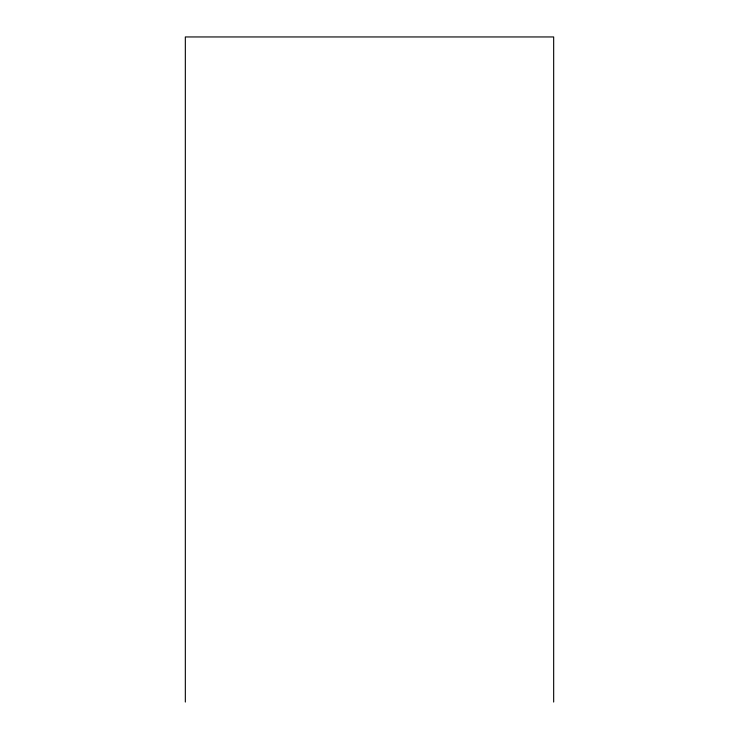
<?xml version="1.0" encoding="UTF-8"?>
<svg xmlns="http://www.w3.org/2000/svg" width="739" height="739" viewBox="0 0 739 739"><rect width="100%" height="100%" fill="white"/><g stroke="black" fill="none" stroke-linecap="round" stroke-linejoin="round"><path stroke-width="1.11" d="M553.668 702.05L553.668 36.95L185.332 36.95L185.332 702.05"/></g></svg>
